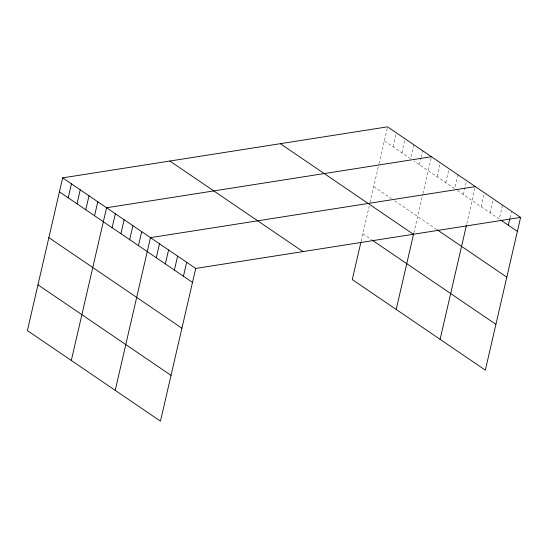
<?xml version="1.0" encoding="UTF-8"?>
<svg xmlns="http://www.w3.org/2000/svg" width="548" height="548" viewBox="0 0 548 548"><rect width="100%" height="100%" fill="white"/><g stroke="black" fill="none" stroke-linecap="round" stroke-linejoin="round"><path stroke-width="0.41" stroke-dasharray="2.74 2.06" d="M361.153 241.134L369.208 206.26M370.112 202.328L378.839 164.523M379.031 163.708L387.539 126.848M393.094 146.789L396.32 132.822M401.876 152.769L405.102 138.802M413.884 144.782L410.658 158.749L384.312 140.815M419.439 164.722L420.96 158.153M421.152 157.331L422.666 150.755M413.843 233.003L422.748 194.41M422.94 193.595L431.447 156.735M437.009 176.682L440.229 162.715M445.791 182.655L449.011 168.688M457.792 174.668L454.573 188.635L414.041 161.043M463.355 194.609L466.574 180.641M466.848 223.481L475.363 186.621M481.185 206.747L484.405 192.78M490.234 212.905L493.453 198.938M502.502 205.096L499.276 219.063L457.272 190.471M510.037 217.83L511.359 212.076M373.743 186.601L391.306 198.554M394.683 200.856L436.571 229.365M362.851 233.777L371.633 239.757"/><path stroke-width="0.82" d="M520.6 217.412L387.539 126.848L62.657 177.867L27.4 330.588L160.461 421.152L195.718 268.438L520.6 217.412L485.343 370.133L352.282 279.562L360.968 241.956M68.212 197.814L71.439 183.847M76.994 203.794L80.22 189.827M85.776 209.768L89.002 195.8M94.557 215.748L97.784 201.78M71.308 360.474L106.565 207.754L431.447 156.735M112.128 227.701L115.347 213.734M120.909 233.681L124.129 219.714M129.691 239.654L132.911 225.687M138.473 245.634L141.692 231.667M115.217 390.361L150.481 237.647L475.363 186.621M156.303 257.772L159.523 243.805M165.352 263.931L168.572 249.963M174.394 270.089L177.621 256.122M183.443 276.247L186.669 262.28M396.19 309.449L413.658 233.784M440.099 339.335L466.471 225.118M508.325 225.221L509.846 218.652M500.673 220.015L517.374 231.379M437.242 229.824L506.804 277.172M280.329 143.686L413.391 234.249M372.311 240.216L495.913 324.341M169.866 161.03L302.928 251.601M62.657 177.867L195.718 268.438M59.431 191.834L192.492 282.405M48.861 237.626L181.922 328.19M37.97 284.796L171.031 375.366"/></g></svg>
